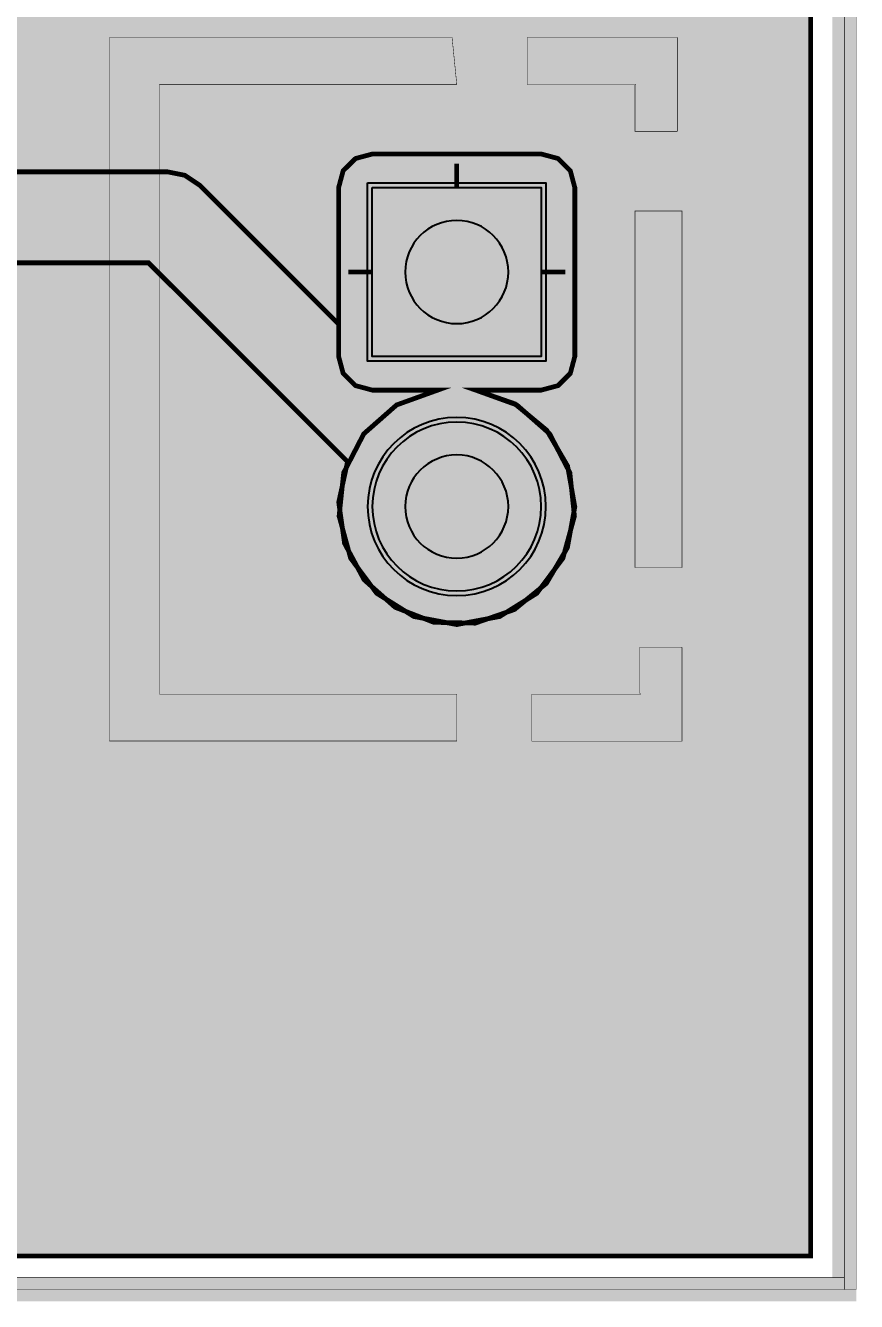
# Model space of a CAD drawing. Header units: millimetres. Extents: x 0 to 55.4, y 1.7 to 35.6.
# Drawn here: x 46.52 to 55.37, y 1.65 to 15.25 of the extents above; entities that cross this region are included whole.
import ezdxf

# ---------------------------------------------------------------- set-up
doc = ezdxf.new("R2010")
doc.units = ezdxf.units.MM
doc.header["$MEASUREMENT"] = 0
for name, color, linetype, true_color in [('Board-Outline-Layer', 7, 'Continuous', 0xff00ff), ('Bottom-Layer', 7, 'Continuous', 0x0000ff), ('Bottom-Paste-Mask-Layer', 7, 'Continuous', 0x800000), ('Bottom-Solder-Mask-Layer', 7, 'Continuous', 0xaa00ff), ('Document-Layer', 7, 'Continuous', 0xffffff), ('Hole-Layer', 7, 'Continuous', 0x222222), ('Multi-Layer', 7, 'Continuous', 0xc0c0c0), ('Top-Layer', 7, 'Continuous', 0xff0000), ('Top-Paste-Mask-Layer', 7, 'Continuous', 0x808080), ('Top-Silkscreen-Layer', 7, 'Continuous', 0xffcc00), ('Top-Solder-Mask-Layer', 7, 'Continuous', 0x800080)]:
    doc.layers.add(name, color=color, linetype=linetype, true_color=true_color)

msp = doc.modelspace()

# ---------------------------------------------------------------- hatches: boundary and pattern name
at = {"layer": 'Bottom-Layer'}
for points in [[(54.887, 35.075), (54.887, 2.136), (0.485, 2.136), (0.485, 35.075)], [(40.932, 15.837), (40.827, 15.68), (40.79, 15.494), (40.79, 14.027), (40.49, 13.74), (40.34, 13.353), (40.368, 12.938), (40.568, 12.575), (40.904, 12.33), (41.311, 12.25), (41.714, 12.35), (42.037, 12.612), (42.318, 12.372), (42.669, 12.257), (43.037, 12.283), (43.369, 12.446), (43.613, 12.723), (47.83, 12.723), (49.951, 10.602), (49.857, 10.171), (49.919, 9.733), (50.128, 9.344), (50.458, 9.051), (50.87, 8.891), (51.311, 8.882), (51.729, 9.027), (52.07, 9.306), (52.294, 9.687), (52.373, 10.122), (52.296, 10.557), (52.074, 10.938), (51.734, 11.22), (51.317, 11.366), (52.015, 11.366), (52.194, 11.414), (52.325, 11.545), (52.373, 11.725), (52.373, 13.525), (52.325, 13.704), (52.194, 13.835), (52.015, 13.883), (50.215, 13.883), (50.036, 13.835), (49.904, 13.704), (49.856, 13.525), (49.856, 12.069), (48.374, 13.551), (48.217, 13.656), (48.031, 13.693), (43.613, 13.693), (43.369, 13.97), (43.037, 14.133), (42.669, 14.159), (42.318, 14.044), (42.037, 13.804), (41.91, 13.936), (41.76, 14.041), (41.76, 15.293), (43.6, 17.133), (43.6, 15.637), (43.648, 15.458), (43.779, 15.327), (43.958, 15.279), (45.958, 15.279), (46.137, 15.327), (46.268, 15.458), (46.316, 15.637), (46.316, 17.637), (46.268, 17.816), (46.137, 17.947), (45.958, 17.995), (45.627, 17.995), (45.993, 18.297), (46.232, 18.706), (46.316, 19.173), (46.235, 19.64), (45.998, 20.05), (45.635, 20.354), (45.189, 20.515), (45.189, 24.694), (45.34, 24.959), (45.357, 25.264), (45.235, 25.543), (45.001, 25.739), (44.704, 25.809), (44.407, 25.739), (44.173, 25.543), (44.051, 25.264), (44.068, 24.959), (44.219, 24.694), (44.219, 20.316), (43.87, 19.99), (43.656, 19.562), (43.603, 19.087), (43.718, 18.623)], [(50.215, 13.525), (52.015, 13.525), (52.015, 11.725), (50.215, 11.725)], [(50.215, 10.125, 1), (52.015, 10.125, 1)]]:
    msp.add_hatch(color=256, dxfattribs=at).paths.add_polyline_path(points)
at = {"layer": 'Bottom-Paste-Mask-Layer'}
for points in [[(50.215, 13.525), (52.015, 13.525), (52.015, 11.725), (50.215, 11.725)], [(50.215, 10.125, 1), (52.015, 10.125, 1)]]:
    msp.add_hatch(color=256, dxfattribs=at).paths.add_polyline_path(points)
at = {"layer": 'Bottom-Solder-Mask-Layer'}
for points in [[(50.165, 13.575), (52.065, 13.575), (52.065, 11.675), (50.165, 11.675)], [(50.165, 10.125, 1), (52.065, 10.125, 1)]]:
    msp.add_hatch(color=256, dxfattribs=at).paths.add_polyline_path(points)
at = {"layer": 'Document-Layer'}
for points in [[(51.115, 8.125), (51.115, 7.625), (47.415, 7.625), (47.415, 7.625), (47.415, 15.125), (47.415, 15.125), (51.065, 15.125), (51.115, 14.625), (47.947, 14.625), (47.947, 8.125)], [(51.115, 8.125), (51.115, 7.625), (47.415, 7.625), (47.415, 7.625), (47.415, 15.125), (47.415, 15.125), (51.065, 15.125), (51.115, 14.625), (47.947, 14.625), (47.947, 8.125)], [(53.015, 14.124), (53.015, 14.616), (53.023, 14.624), (51.865, 14.624), (51.865, 15.125), (53.464, 15.125), (53.465, 15.124), (53.465, 14.125), (53.463, 14.124)], [(53.015, 14.124), (53.015, 14.616), (53.023, 14.624), (51.865, 14.624), (51.865, 15.125), (53.464, 15.125), (53.465, 15.124), (53.465, 14.125), (53.463, 14.124)], [(53.515, 9.475), (53.015, 9.475), (53.015, 13.275), (53.515, 13.275)], [(53.515, 9.475), (53.015, 9.475), (53.015, 13.275), (53.515, 13.275)], [(53.065, 8.625), (53.065, 8.133), (53.073, 8.125), (51.915, 8.125), (51.915, 7.624), (53.514, 7.624), (53.515, 7.625), (53.515, 8.623), (53.513, 8.625)], [(53.065, 8.625), (53.065, 8.133), (53.073, 8.125), (51.915, 8.125), (51.915, 7.624), (53.514, 7.624), (53.515, 7.625), (53.515, 8.623), (53.513, 8.625)]]:
    msp.add_hatch(color=256, dxfattribs=at).paths.add_polyline_path(points)
at = {"layer": 'Hole-Layer'}
for points in [[(50.565, 12.625, 1), (51.665, 12.625, 1)], [(50.565, 10.125, 1), (51.665, 10.125, 1)]]:
    msp.add_hatch(color=256, dxfattribs=at).paths.add_polyline_path(points)
at = {"layer": 'Multi-Layer'}
for points in [[(50.215, 13.525), (52.015, 13.525), (52.015, 11.725), (50.215, 11.725)], [(50.215, 13.525), (52.015, 13.525), (52.015, 11.725), (50.215, 11.725)], [(50.215, 13.525), (52.015, 13.525), (52.015, 11.725), (50.215, 11.725)], [(50.215, 10.125, 1), (52.015, 10.125, 1)], [(50.215, 10.125, 1), (52.015, 10.125, 1)], [(50.215, 10.125, 1), (52.015, 10.125, 1)]]:
    msp.add_hatch(color=256, dxfattribs=at).paths.add_polyline_path(points)
at = {"layer": 'Top-Layer'}
for points in [[(54.887, 35.075), (54.887, 2.136), (0.485, 2.136), (0.485, 35.075)], [(52.015, 11.366), (52.194, 11.414), (52.325, 11.545), (52.373, 11.725), (52.373, 13.525), (52.325, 13.704), (52.194, 13.835), (52.015, 13.883), (50.215, 13.883), (50.036, 13.835), (49.904, 13.704), (49.856, 13.525), (49.856, 11.725), (49.904, 11.545), (50.036, 11.414), (50.215, 11.366), (50.912, 11.366), (50.474, 11.208), (50.124, 10.9), (49.91, 10.486), (49.861, 10.023), (49.984, 9.574), (50.262, 9.2), (50.657, 8.953), (51.115, 8.867), (51.573, 8.953), (51.968, 9.2), (52.246, 9.574), (52.369, 10.023), (52.32, 10.486), (52.105, 10.9), (51.755, 11.208), (51.317, 11.366)], [(50.215, 13.525), (52.015, 13.525), (52.015, 11.725), (50.215, 11.725)], [(50.215, 10.125, 1), (52.015, 10.125, 1)]]:
    msp.add_hatch(color=256, dxfattribs=at).paths.add_polyline_path(points)
at = {"layer": 'Top-Paste-Mask-Layer'}
for points in [[(50.215, 13.525), (52.015, 13.525), (52.015, 11.725), (50.215, 11.725)], [(50.215, 10.125, 1), (52.015, 10.125, 1)]]:
    msp.add_hatch(color=256, dxfattribs=at).paths.add_polyline_path(points)
at = {"layer": 'Top-Solder-Mask-Layer'}
for points in [[(50.165, 13.575), (52.065, 13.575), (52.065, 11.675), (50.165, 11.675)], [(50.165, 10.125, 1), (52.065, 10.125, 1)]]:
    msp.add_hatch(color=256, dxfattribs=at).paths.add_polyline_path(points)

# ---------------------------------------------------------------- linework, layer by layer
at = {"layer": 'Board-Outline-Layer', "const_width": 0.254}
msp.add_lwpolyline([(0.127, 1.778), (0.127, 35.433), (55.245, 35.433), (55.245, 1.778)], close=True, dxfattribs=at)
at = {"layer": 'Bottom-Layer'}
for points, const_width in [([(0.127, 1.778), (0.127, 35.433), (55.245, 35.433), (55.245, 1.778)], 0.00508), ([(54.887, 35.075), (54.887, 2.136), (0.485, 2.136), (0.485, 35.075)], 0.0508)]:
    msp.add_lwpolyline(points, close=True, dxfattribs=dict(at, const_width=const_width))
for points, const_width in [([(43.613, 12.723), (47.83, 12.723), (49.951, 10.602), (49.857, 10.171), (49.919, 9.733), (50.128, 9.344), (50.458, 9.051), (50.87, 8.891), (51.311, 8.882), (51.729, 9.027), (52.07, 9.306), (52.294, 9.687), (52.373, 10.122), (52.296, 10.557), (52.074, 10.938), (51.734, 11.22), (51.317, 11.366), (52.015, 11.366), (52.194, 11.414), (52.325, 11.545), (52.373, 11.725), (52.373, 13.525), (52.325, 13.704), (52.194, 13.835), (52.015, 13.883), (50.215, 13.883), (50.036, 13.835), (49.904, 13.704), (49.856, 13.525), (49.856, 12.069), (48.374, 13.551), (48.217, 13.656), (48.031, 13.693), (43.613, 13.693)], 0.0508), ([(51.115, 13.522), (51.115, 13.781)], 0.0508), ([(42.787, 13.208), (48.031, 13.208)], 0.254), ([(48.031, 13.208), (51.115, 10.125)], 0.254), ([(50.217, 12.625), (49.958, 12.625)], 0.0508), ([(52.012, 12.625), (52.271, 12.625)], 0.0508)]:
    msp.add_lwpolyline(points, dxfattribs=dict(at, const_width=const_width))
msp.add_lwpolyline([(50.215, 13.525), (52.015, 13.525), (52.015, 11.725), (50.215, 11.725)], close=True, dxfattribs=at)
msp.add_lwpolyline([(50.215, 10.125, 1), (52.015, 10.125), (52.015, 10.125, 1), (50.215, 10.125)], format="xyb", dxfattribs=at)
at = {"layer": 'Bottom-Paste-Mask-Layer'}
msp.add_lwpolyline([(50.215, 13.525), (52.015, 13.525), (52.015, 11.725), (50.215, 11.725)], close=True, dxfattribs=at)
msp.add_lwpolyline([(50.215, 10.125, 1), (52.015, 10.125), (52.015, 10.125, 1), (50.215, 10.125)], format="xyb", dxfattribs=at)
at = {"layer": 'Bottom-Solder-Mask-Layer'}
msp.add_lwpolyline([(50.165, 13.575), (52.065, 13.575), (52.065, 11.675), (50.165, 11.675)], close=True, dxfattribs=at)
msp.add_lwpolyline([(50.165, 10.125, 1), (52.065, 10.125), (52.065, 10.125, 1), (50.165, 10.125)], format="xyb", dxfattribs=at)
at = {"layer": 'Document-Layer', "const_width": 0.00508}
for points in [[(51.115, 8.125), (51.115, 7.625), (47.415, 7.625), (47.415, 7.625), (47.415, 15.125), (47.415, 15.125), (51.065, 15.125), (51.115, 14.625), (47.947, 14.625), (47.947, 8.125)], [(51.115, 8.125), (51.115, 7.625), (47.415, 7.625), (47.415, 7.625), (47.415, 15.125), (47.415, 15.125), (51.065, 15.125), (51.115, 14.625), (47.947, 14.625), (47.947, 8.125)], [(53.015, 14.124), (53.015, 14.616), (53.023, 14.624), (51.865, 14.624), (51.865, 15.125), (53.464, 15.125), (53.465, 15.124), (53.465, 14.125), (53.463, 14.124)], [(53.015, 14.124), (53.015, 14.616), (53.023, 14.624), (51.865, 14.624), (51.865, 15.125), (53.464, 15.125), (53.465, 15.124), (53.465, 14.125), (53.463, 14.124)], [(53.515, 9.475), (53.015, 9.475), (53.015, 13.275), (53.515, 13.275)], [(53.515, 9.475), (53.015, 9.475), (53.015, 13.275), (53.515, 13.275)], [(53.065, 8.625), (53.065, 8.133), (53.073, 8.125), (51.915, 8.125), (51.915, 7.624), (53.514, 7.624), (53.515, 7.625), (53.515, 8.623), (53.513, 8.625)], [(53.065, 8.625), (53.065, 8.133), (53.073, 8.125), (51.915, 8.125), (51.915, 7.624), (53.514, 7.624), (53.515, 7.625), (53.515, 8.623), (53.513, 8.625)]]:
    msp.add_lwpolyline(points, close=True, dxfattribs=at)
at = {"layer": 'Hole-Layer'}
for points in [[(50.565, 12.625, 1), (51.665, 12.625, 1)], [(50.565, 10.125, 1), (51.665, 10.125, 1)]]:
    msp.add_lwpolyline(points, format="xyb", close=True, dxfattribs=at)
at = {"layer": 'Multi-Layer'}
msp.add_lwpolyline([(50.215, 13.525), (52.015, 13.525), (52.015, 11.725), (50.215, 11.725)], close=True, dxfattribs=at)
msp.add_lwpolyline([(50.215, 13.525), (52.015, 13.525), (52.015, 11.725), (50.215, 11.725)], close=True, dxfattribs=at)
msp.add_lwpolyline([(50.215, 13.525), (52.015, 13.525), (52.015, 11.725), (50.215, 11.725)], close=True, dxfattribs=at)
msp.add_lwpolyline([(50.215, 10.125, 1), (52.015, 10.125), (52.015, 10.125, 1), (50.215, 10.125)], format="xyb", dxfattribs=at)
msp.add_lwpolyline([(50.215, 10.125, 1), (52.015, 10.125), (52.015, 10.125, 1), (50.215, 10.125)], format="xyb", dxfattribs=at)
msp.add_lwpolyline([(50.215, 10.125, 1), (52.015, 10.125), (52.015, 10.125, 1), (50.215, 10.125)], format="xyb", dxfattribs=at)
at = {"layer": 'Top-Layer'}
for points, const_width in [([(0.127, 1.905), (0.127, 35.56), (55.245, 35.56), (55.245, 1.905)], 0.00508), ([(0.127, 1.778), (0.127, 35.433), (55.245, 35.433), (55.245, 1.778)], 0.00508), ([(0.254, 1.778), (0.254, 35.433), (55.372, 35.433), (55.372, 1.778)], 0.00508), ([(54.887, 35.075), (54.887, 2.136), (0.485, 2.136), (0.485, 35.075)], 0.0508), ([(52.015, 11.366), (52.194, 11.414), (52.325, 11.545), (52.373, 11.725), (52.373, 13.525), (52.325, 13.704), (52.194, 13.835), (52.015, 13.883), (50.215, 13.883), (50.036, 13.835), (49.904, 13.704), (49.856, 13.525), (49.856, 11.725), (49.904, 11.545), (50.036, 11.414), (50.215, 11.366), (50.912, 11.366), (50.474, 11.208), (50.124, 10.9), (49.91, 10.486), (49.861, 10.023), (49.984, 9.574), (50.262, 9.2), (50.657, 8.953), (51.115, 8.867), (51.573, 8.953), (51.968, 9.2), (52.246, 9.574), (52.369, 10.023), (52.32, 10.486), (52.105, 10.9), (51.755, 11.208), (51.317, 11.366)], 0.0508)]:
    msp.add_lwpolyline(points, close=True, dxfattribs=dict(at, const_width=const_width))
at = {"layer": 'Top-Layer', "const_width": 0.0508}
for points in [[(51.115, 13.522), (51.115, 13.781)], [(50.217, 12.625), (49.958, 12.625)], [(52.012, 12.625), (52.271, 12.625)]]:
    msp.add_lwpolyline(points, dxfattribs=at)
at = {"layer": 'Top-Layer'}
msp.add_lwpolyline([(50.215, 13.525), (52.015, 13.525), (52.015, 11.725), (50.215, 11.725)], close=True, dxfattribs=at)
msp.add_lwpolyline([(50.215, 10.125, 1), (52.015, 10.125), (52.015, 10.125, 1), (50.215, 10.125)], format="xyb", dxfattribs=at)
at = {"layer": 'Top-Paste-Mask-Layer'}
msp.add_lwpolyline([(50.215, 13.525), (52.015, 13.525), (52.015, 11.725), (50.215, 11.725)], close=True, dxfattribs=at)
msp.add_lwpolyline([(50.215, 10.125, 1), (52.015, 10.125), (52.015, 10.125, 1), (50.215, 10.125)], format="xyb", dxfattribs=at)
at = {"layer": 'Top-Silkscreen-Layer', "const_width": 0.254}
for points in [[(53.515, 15.125), (47.415, 15.125)], [(47.415, 15.125), (47.415, 7.625)], [(53.515, 15.125), (47.415, 15.125)], [(47.415, 15.125), (47.415, 7.625)], [(51.115, 15.125), (48.699, 15.125)], [(51.115, 15.125), (48.699, 15.125)], [(49.512, 15.125), (51.763, 15.125)], [(49.512, 15.125), (51.763, 15.125)], [(51.115, 14.625), (51.115, 15.125)], [(51.115, 14.625), (51.115, 15.125)], [(51.763, 15.125), (51.765, 14.625)], [(51.763, 15.125), (51.765, 14.625)], [(53.515, 15.125), (53.515, 7.625)], [(53.515, 15.125), (53.515, 7.625)], [(47.947, 8.125), (47.947, 14.625)], [(47.947, 14.625), (48.699, 14.625)], [(47.947, 8.125), (47.947, 14.625)], [(47.947, 14.625), (48.699, 14.625)], [(48.699, 14.625), (51.115, 14.625)], [(48.699, 14.625), (51.115, 14.625)], [(51.765, 14.625), (53.073, 14.625)], [(51.765, 14.625), (53.073, 14.625)], [(53.073, 14.625), (53.073, 14.124)], [(53.073, 14.625), (53.073, 14.124)], [(53.073, 14.124), (53.523, 14.124)], [(53.073, 14.124), (53.523, 14.124)], [(53.515, 13.275), (53.065, 13.275)], [(53.515, 13.275), (53.065, 13.275)], [(53.073, 9.475), (53.073, 13.275)], [(53.073, 9.475), (53.073, 13.275)], [(53.515, 9.474), (53.065, 9.474)], [(53.515, 9.474), (53.065, 9.474)], [(53.065, 8.625), (53.513, 8.625)], [(53.065, 8.625), (53.513, 8.625)], [(53.073, 8.125), (53.073, 8.625)], [(53.073, 8.125), (53.073, 8.625)], [(48.77, 8.125), (47.947, 8.125)], [(48.77, 8.125), (47.947, 8.125)], [(51.115, 8.125), (48.77, 8.125)], [(51.115, 8.125), (48.77, 8.125)], [(51.115, 7.624), (51.115, 8.125)], [(51.115, 7.624), (51.115, 8.125)], [(51.915, 7.624), (51.915, 8.125)], [(53.073, 8.125), (51.915, 8.125)], [(51.915, 7.624), (51.915, 8.125)], [(53.073, 8.125), (51.915, 8.125)], [(53.515, 7.625), (47.415, 7.625)], [(53.515, 7.625), (47.415, 7.625)], [(48.77, 7.624), (51.115, 7.624)], [(48.77, 7.624), (51.115, 7.624)], [(49.613, 7.624), (51.915, 7.624)], [(49.613, 7.624), (51.915, 7.624)]]:
    msp.add_lwpolyline(points, dxfattribs=at)
at = {"layer": 'Top-Solder-Mask-Layer'}
msp.add_lwpolyline([(50.165, 13.575), (52.065, 13.575), (52.065, 11.675), (50.165, 11.675)], close=True, dxfattribs=at)
msp.add_lwpolyline([(50.165, 10.125, 1), (52.065, 10.125), (52.065, 10.125, 1), (50.165, 10.125)], format="xyb", dxfattribs=at)

doc.saveas('drawing.dxf')
